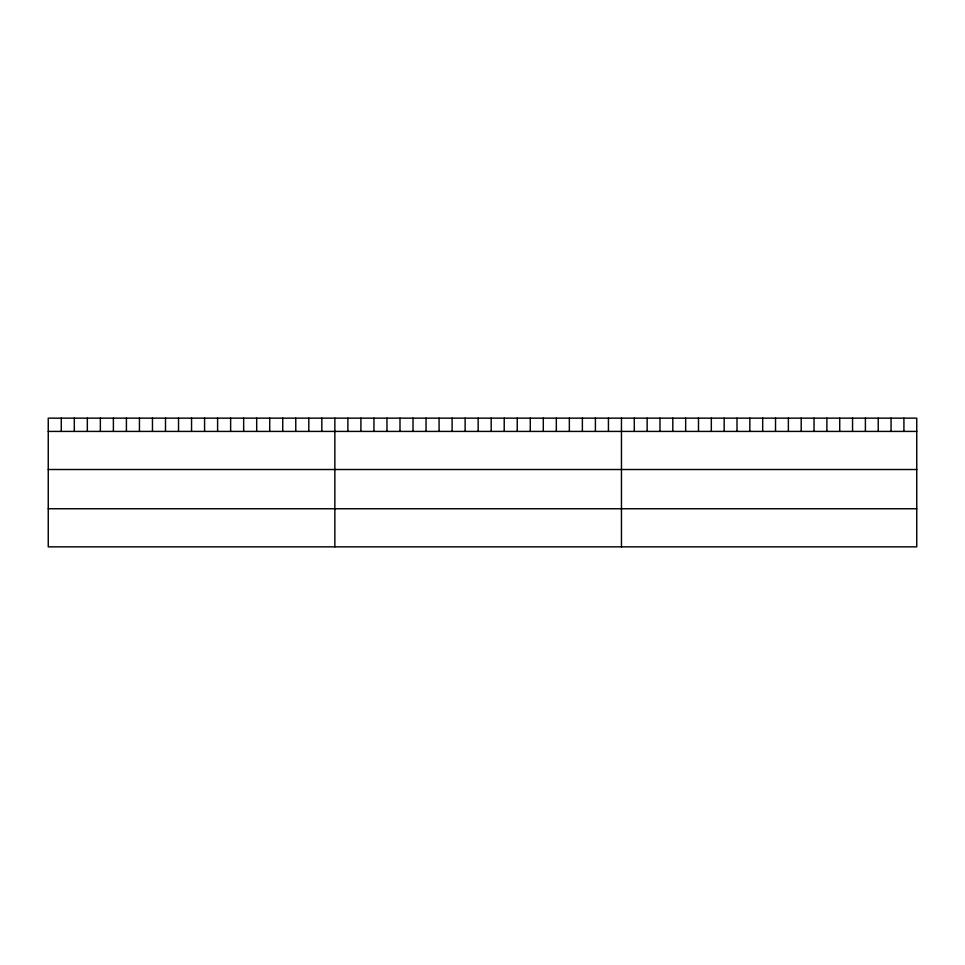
<?xml version="1.0" encoding="UTF-8"?>
<svg xmlns="http://www.w3.org/2000/svg" width="965" height="965" viewBox="0 0 965 965"><rect width="100%" height="100%" fill="white"/><g stroke="black" fill="none" stroke-linecap="round" stroke-linejoin="round"><path stroke-width="1.45" d="M916.75 431.415L916.75 546.853L48.25 546.853L48.25 418.147L916.75 418.147L916.75 431.415L48.25 431.415M48.25 469.509L916.75 469.509M48.25 508.76L916.75 508.76M903.916 418.147L903.916 431.415M891.069 418.147L891.069 431.415M878.234 418.147L878.234 431.415M865.4 418.147L865.4 431.415M852.553 418.147L852.553 431.415M839.719 418.147L839.719 431.415M826.884 418.147L826.884 431.415M814.038 418.147L814.038 431.415M801.203 418.147L801.203 431.415M788.369 418.147L788.369 431.415M775.522 418.147L775.522 431.415M762.688 418.147L762.688 431.415M749.841 418.147L749.841 431.415M737.007 418.147L737.007 431.415M724.172 418.147L724.172 431.415M711.326 418.147L711.326 431.415M698.491 418.147L698.491 431.415M685.657 418.147L685.657 431.415M672.81 418.147L672.81 431.415M659.976 418.147L659.976 431.415M647.141 418.147L647.141 431.415M634.295 418.147L634.295 431.415M621.46 418.147L621.46 546.853M608.433 418.147L608.433 431.415M595.405 418.147L595.405 431.415M582.378 418.147L582.378 431.415M569.35 418.147L569.35 431.415M556.322 418.147L556.322 431.415M543.295 418.147L543.295 431.415M530.268 418.147L530.268 431.415M517.24 418.147L517.24 431.415M504.213 418.147L504.213 431.415M491.185 418.147L491.185 431.415M478.157 418.147L478.157 431.415M465.13 418.147L465.13 431.415M452.103 418.147L452.103 431.415M439.075 418.147L439.075 431.415M426.048 418.147L426.048 431.415M413.02 418.147L413.02 431.415M399.993 418.147L399.993 431.415M386.965 418.147L386.965 431.415M373.938 418.147L373.938 431.415M360.91 418.147L360.91 431.415M347.882 418.147L347.882 431.415M334.855 418.147L334.855 546.853M321.828 418.147L321.828 431.415M308.8 418.147L308.8 431.415M295.772 418.147L295.772 431.415M282.745 418.147L282.745 431.415M269.718 418.147L269.718 431.415M256.69 418.147L256.69 431.415M243.663 418.147L243.663 431.415M230.635 418.147L230.635 431.415M217.608 418.147L217.608 431.415M204.58 418.147L204.58 431.415M191.553 418.147L191.553 431.415M178.525 418.147L178.525 431.415M165.498 418.147L165.498 431.415M152.47 418.147L152.47 431.415M139.442 418.147L139.442 431.415M126.415 418.147L126.415 431.415M113.388 418.147L113.388 431.415M100.36 418.147L100.36 431.415M87.333 418.147L87.333 431.415M74.305 418.147L74.305 431.415M61.277 418.147L61.277 431.415"/></g></svg>
